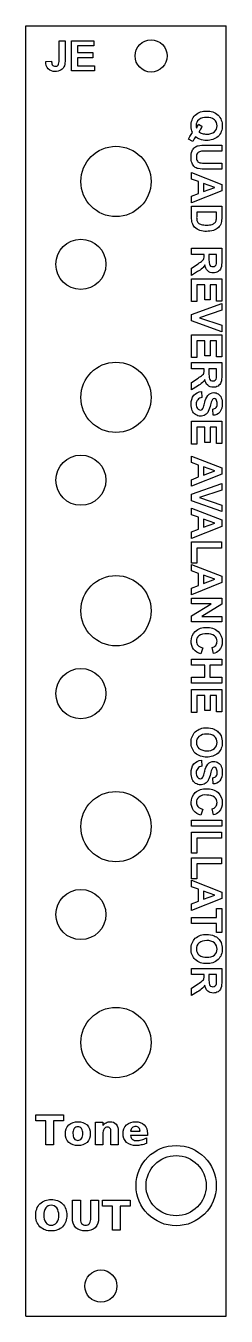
# Model space of a CAD drawing. Header units: millimetres. Extents: x 0 to 20, y 0 to 128.
import ezdxf

# ---------------------------------------------------------------- set-up
doc = ezdxf.new("R2010")
doc.units = ezdxf.units.MM
doc.layers.get('0').update_dxf_attribs({"lineweight": 25, "true_color": 0xffffff})

msp = doc.modelspace()

# ---------------------------------------------------------------- linework, layer by layer
for p, q in [((0, 0), (0, 128.5)), ((0, 128.5), (20, 128.5)), ((20, 0), (20, 128.5)), ((0, 0), (20, 0))]:
    msp.add_line(p, q)
at = {"flags": 128}
for points in [[(3.32, 127), (3.92, 127), (3.92, 125.1, -0.07482), (3.85, 124.53, -0.167227), (3.53, 124.11, -0.152211), (2.92, 123.95, -0.209817), (2.24, 124.2, -0.195816), (2, 124.93), (2.57, 124.99, 0.11807), (2.65, 124.63, 0.281041), (2.95, 124.47, 0.248146), (3.23, 124.58, 0.136271), (3.32, 125.06)], [(16.93, 117.46, 0.069468), (16.68, 116.98), (16.25, 117.2, -0.052765), (16.36, 117.47, -0.009755), (16.63, 117.87, -0.104356), (16.5, 118.52, -0.210924), (16.9, 119.61, -0.198563), (18.05, 120, -0.198694), (19.19, 119.61, -0.211404), (19.6, 118.54, -0.21227), (19.19, 117.48, -0.197895), (18.05, 117.09, -0.088315), (17.37, 117.2, -0.090163)], [(17.27, 117.95, 0.104574), (17.6, 117.77, 0.07274), (18.05, 117.72, 0.184085), (18.83, 117.95, 0.223682), (19.08, 118.55, 0.22364), (18.82, 119.15, 0.184403), (18.05, 119.38, 0.182509), (17.26, 119.15, 0.225628), (17, 118.56, 0.089129), (17.04, 118.32, 0.060025), (17.23, 118.69), (17.58, 118.52, -0.079259)], [(19.55, 116.62), (19.55, 116.01), (17.92, 116.01, 0.037277), (17.42, 115.99, 0.185746), (17.13, 115.81, 0.165329), (17.02, 115.41, 0.169738), (17.12, 115.02, 0.188425), (17.38, 114.86, 0.037849), (17.89, 114.83), (19.55, 114.83), (19.55, 114.23), (17.97, 114.23, -0.047335), (17.21, 114.28, -0.125594), (16.83, 114.46, -0.118985), (16.59, 114.81, -0.095991), (16.5, 115.39, -0.100195), (16.6, 116.04, -0.118449), (16.85, 116.39, -0.114421), (17.19, 116.56, -0.052537), (17.95, 116.62)], [(19.55, 110.54), (19.55, 109.44, -0.066651), (19.49, 108.87, -0.13445), (19.22, 108.41, -0.108888), (18.73, 108.13, -0.081368), (18.02, 108.03, -0.082349), (17.38, 108.12, -0.118801), (16.85, 108.44, -0.116207), (16.61, 108.87, -0.074054), (16.55, 109.4), (16.55, 110.54)], [(19.04, 109.94), (17.05, 109.94), (17.05, 109.49, 0.05583), (17.08, 109.12, 0.124678), (17.21, 108.87, 0.132218), (17.5, 108.72, 0.07098), (18.05, 108.65, 0.075421), (18.58, 108.72, 0.124877), (18.87, 108.89, 0.138766), (19.01, 109.17, 0.045436), (19.04, 109.67)], [(16.55, 106.35), (19.55, 106.35), (19.55, 105.07, -0.081128), (19.47, 104.37, -0.168614), (19.18, 104.03, -0.144877), (18.71, 103.89, -0.191557), (18.15, 104.09, -0.177177), (17.87, 104.69, -0.073018), (17.62, 104.36, -0.043717), (17.13, 104.02), (16.55, 103.65), (16.55, 104.38), (17.2, 104.81, 0.032175), (17.64, 105.13, 0.120475), (17.77, 105.32, 0.077276), (17.8, 105.62), (17.8, 105.74), (16.55, 105.74)], [(18.28, 105.74), (18.28, 105.29, 0.059143), (18.32, 104.75, 0.166993), (18.44, 104.58, 0.152818), (18.67, 104.52, 0.185134), (18.91, 104.6, 0.178538), (19.03, 104.83, 0.021681), (19.04, 105.27), (19.04, 105.74)], [(16.55, 94.96), (19.55, 94.96), (19.55, 93.68, -0.081128), (19.47, 92.98, -0.168614), (19.18, 92.63, -0.144877), (18.71, 92.5, -0.191557), (18.15, 92.7, -0.177177), (17.87, 93.29, -0.073018), (17.62, 92.97, -0.043717), (17.13, 92.62), (16.55, 92.26), (16.55, 92.98), (17.2, 93.42, 0.032175), (17.64, 93.74, 0.120475), (17.77, 93.92, 0.077276), (17.8, 94.23), (17.8, 94.35), (16.55, 94.35)], [(18.28, 94.35), (18.28, 93.9, 0.059143), (18.32, 93.36, 0.166993), (18.44, 93.19, 0.152818), (18.67, 93.13, 0.185134), (18.91, 93.21, 0.178538), (19.03, 93.43, 0.021681), (19.04, 93.88), (19.04, 94.35)], [(17.52, 92.07), (17.58, 91.48, 0.17427), (17.15, 91.27, 0.182212), (17.01, 90.83, 0.174932), (17.13, 90.39, 0.232791), (17.42, 90.24, 0.18111), (17.6, 90.3, 0.129287), (17.73, 90.52, 0.016852), (17.86, 91.01, -0.11471), (18.16, 91.69, -0.223215), (18.76, 91.97, -0.148422), (19.19, 91.84, -0.151603), (19.5, 91.46, -0.100878), (19.6, 90.87, -0.180527), (19.35, 90.02, -0.21743), (18.69, 89.72), (18.66, 90.33, 0.187142), (19, 90.49, 0.167001), (19.1, 90.88, 0.158232), (18.99, 91.29, 0.255393), (18.8, 91.39, 0.232324), (18.62, 91.3, 0.093697), (18.42, 90.74, -0.058805), (18.21, 90.09, -0.136107), (17.9, 89.75, -0.140832), (17.42, 89.63, -0.145566), (16.94, 89.78, -0.156787), (16.61, 90.18, -0.09833), (16.5, 90.84, -0.181308), (16.76, 91.71, -0.192316)], [(17.65, 66.56), (17.47, 65.97, -0.167133), (16.74, 66.42, -0.166857), (16.5, 67.22, -0.215668), (16.91, 68.2, -0.196237), (18.02, 68.59, -0.19392), (19.19, 68.2, -0.216756), (19.6, 67.18, -0.198147), (19.27, 66.29, -0.136006), (18.72, 65.98), (18.58, 66.58, 0.174205), (18.95, 66.8, 0.174953), (19.08, 67.21, 0.228039), (18.84, 67.75, 0.176345), (18.07, 67.96, 0.170901), (17.26, 67.76, 0.231611), (17.02, 67.23, 0.188989), (17.17, 66.81, 0.156172)], [(18.03, 58.59, -0.103503), (18.8, 58.45, -0.08873), (19.21, 58.17, -0.102216), (19.48, 57.79, -0.100811), (19.6, 57.14, -0.210969), (19.19, 56.08, -0.199745), (18.04, 55.68, -0.199063), (16.91, 56.07, -0.211714), (16.5, 57.13, -0.210773), (16.91, 58.19, -0.200009)], [(18.05, 57.97, 0.185802), (17.28, 57.73, 0.223489), (17.02, 57.13, 0.224251), (17.28, 56.54, 0.184076), (18.06, 56.31, 0.183736), (18.83, 56.53, 0.223706), (19.08, 57.13, 0.223599), (18.83, 57.74, 0.184208)], [(17.52, 55.36), (17.58, 54.77, 0.17427), (17.15, 54.55, 0.182212), (17.01, 54.11, 0.174932), (17.13, 53.67, 0.232791), (17.42, 53.52, 0.18111), (17.6, 53.59, 0.129287), (17.73, 53.8, 0.016852), (17.86, 54.29, -0.11471), (18.16, 54.97, -0.223215), (18.76, 55.25, -0.148422), (19.19, 55.12, -0.151603), (19.5, 54.75, -0.100878), (19.6, 54.15, -0.180527), (19.35, 53.3, -0.21743), (18.69, 53), (18.66, 53.61, 0.187142), (19, 53.78, 0.167001), (19.1, 54.16, 0.158232), (18.99, 54.57, 0.255393), (18.8, 54.67, 0.232324), (18.62, 54.58, 0.093697), (18.42, 54.02, -0.058805), (18.21, 53.37, -0.136107), (17.9, 53.04, -0.140832), (17.42, 52.92, -0.145566), (16.94, 53.06, -0.156787), (16.61, 53.47, -0.09833), (16.5, 54.12, -0.181308), (16.76, 54.99, -0.192316)], [(17.65, 50.5), (17.47, 49.91, -0.167133), (16.74, 50.36, -0.166857), (16.5, 51.16, -0.215668), (16.91, 52.14, -0.196237), (18.02, 52.53, -0.19392), (19.19, 52.14, -0.216756), (19.6, 51.12, -0.198147), (19.27, 50.23, -0.136006), (18.72, 49.92), (18.58, 50.52, 0.174205), (18.95, 50.74, 0.174953), (19.08, 51.15, 0.228039), (18.84, 51.69, 0.176345), (18.07, 51.9, 0.170901), (17.26, 51.7, 0.231611), (17.02, 51.16, 0.188989), (17.17, 50.75, 0.156172)], [(18.03, 38.02, -0.103503), (18.8, 37.88, -0.08873), (19.21, 37.61, -0.102216), (19.48, 37.22, -0.100811), (19.6, 36.57, -0.210969), (19.19, 35.51, -0.199745), (18.04, 35.11, -0.199063), (16.91, 35.51, -0.211714), (16.5, 36.56, -0.210773), (16.91, 37.63, -0.200009)], [(18.05, 37.4, 0.185802), (17.28, 37.16, 0.223489), (17.02, 36.56, 0.224251), (17.28, 35.97, 0.184076), (18.06, 35.74, 0.183736), (18.83, 35.96, 0.223706), (19.08, 36.56, 0.223599), (18.83, 37.17, 0.184208)], [(16.55, 34.63), (19.55, 34.63), (19.55, 33.36, -0.081128), (19.47, 32.66, -0.168614), (19.18, 32.31, -0.144877), (18.71, 32.18, -0.191557), (18.15, 32.38, -0.177177), (17.87, 32.97, -0.073018), (17.62, 32.65, -0.043717), (17.13, 32.3), (16.55, 31.94), (16.55, 32.66), (17.2, 33.1, 0.032175), (17.64, 33.42, 0.120475), (17.77, 33.6, 0.077276), (17.8, 33.91), (17.8, 34.03), (16.55, 34.03)], [(18.28, 34.03), (18.28, 33.58, 0.059143), (18.32, 33.04, 0.166993), (18.44, 32.87, 0.152818), (18.67, 32.8, 0.185134), (18.91, 32.89, 0.178538), (19.03, 33.11, 0.021681), (19.04, 33.56), (19.04, 34.03)], [(5.2, 19.36, -0.19857), (6.11, 19.05, -0.211255), (6.44, 18.18, -0.211255), (6.11, 17.31, -0.19857), (5.2, 17, -0.197722), (4.29, 17.31, -0.212173), (3.96, 18.18, -0.212173), (4.29, 19.05, -0.197722)], [(9.22, 18.43), (9.22, 17.06), (8.5, 17.06), (8.5, 17.28), (8.5, 18.11, 0.024785), (8.49, 18.51, 0.103863), (8.44, 18.67, 0.137538), (8.33, 18.78, 0.126381), (8.16, 18.82, 0.251945), (7.81, 18.65, 0.160787), (7.68, 18.17), (7.68, 17.06), (6.96, 17.06), (6.96, 19.31), (7.68, 19.31), (7.68, 18.98, -0.103091), (8.02, 19.27, -0.119995), (8.43, 19.36, -0.229659), (9.02, 19.12, -0.177777)], [(12.14, 18.19), (12.14, 17.98), (10.45, 17.98, 0.205765), (10.64, 17.61, 0.172603), (11.07, 17.48, 0.069111), (11.54, 17.55, 0.056048), (12.03, 17.75), (12.03, 17.2, -0.042855), (11.52, 17.05, -0.047895), (11.01, 17, -0.19141), (10.06, 17.31, -0.217915), (9.72, 18.18, -0.213264), (10.05, 19.05, -0.197096), (10.97, 19.36, -0.206298), (11.82, 19.04, -0.205519)], [(5.2, 18.85, 0.252811), (4.84, 18.68, 0.157789), (4.71, 18.18, 0.157675), (4.84, 17.69, 0.253033), (5.2, 17.51, 0.254351), (5.56, 17.69, 0.156628), (5.69, 18.18, 0.156741), (5.56, 18.68, 0.25413)], [(11.4, 18.43, 0.199038), (11.28, 18.76, 0.213556), (10.96, 18.89, 0.190676), (10.62, 18.77, 0.178245), (10.46, 18.43)], [(2.54, 11.61, -0.206526), (3.68, 11.2, -0.203476), (4.09, 10.06, -0.203539), (3.68, 8.91, -0.206526), (2.54, 8.5, -0.206256), (1.41, 8.91, -0.203902), (1, 10.06, -0.203839), (1.41, 11.2, -0.206256)], [(2.54, 11.05, 0.250507), (1.99, 10.79, 0.161233), (1.8, 10.06, 0.161357), (1.99, 9.32, 0.250507), (2.54, 9.06, 0.250456), (3.09, 9.32, 0.161357), (3.29, 10.06, 0.161233), (3.09, 10.79, 0.250456)], [(4.67, 11.56), (5.45, 11.56), (5.45, 9.76, 0.155941), (5.57, 9.23, 0.242688), (5.96, 9.07, 0.242244), (6.36, 9.23, 0.156213), (6.48, 9.76), (6.48, 11.56), (7.26, 11.56), (7.26, 9.76, -0.205156), (6.94, 8.81, -0.197332), (5.96, 8.5, -0.197331), (4.99, 8.81, -0.205276), (4.67, 9.76)]]:
    msp.add_lwpolyline(points, format="xyb", close=True, dxfattribs=at)
for points in [[(4.57, 124), (4.57, 127), (6.79, 127), (6.79, 126.49), (5.17, 126.49), (5.17, 125.83), (6.68, 125.83), (6.68, 125.32), (5.17, 125.32), (5.17, 124.51), (6.85, 124.51), (6.85, 124)], [(16.55, 110.87), (16.55, 111.53), (17.23, 111.79), (17.23, 112.99), (16.55, 113.24), (16.55, 113.88), (19.55, 112.71), (19.55, 112.07)], [(17.74, 111.99), (18.85, 112.4), (17.74, 112.81)], [(16.55, 103.31), (19.55, 103.31), (19.55, 101.09), (19.04, 101.09), (19.04, 102.71), (18.38, 102.71), (18.38, 101.2), (17.87, 101.2), (17.87, 102.71), (17.05, 102.71), (17.05, 101.03), (16.55, 101.03)], [(16.55, 99.76), (19.55, 100.84), (19.55, 100.18), (17.33, 99.42), (19.55, 98.68), (19.55, 98.04), (16.55, 99.12)], [(16.55, 97.74), (19.55, 97.74), (19.55, 95.52), (19.04, 95.52), (19.04, 97.14), (18.38, 97.14), (18.38, 95.63), (17.87, 95.63), (17.87, 97.14), (17.05, 97.14), (17.05, 95.46), (16.55, 95.46)], [(16.55, 89.13), (19.55, 89.13), (19.55, 86.91), (19.04, 86.91), (19.04, 88.53), (18.38, 88.53), (18.38, 87.02), (17.87, 87.02), (17.87, 88.53), (17.05, 88.53), (17.05, 86.85), (16.55, 86.85)], [(16.55, 82.64), (16.55, 83.3), (17.23, 83.57), (17.23, 84.76), (16.55, 85.01), (16.55, 85.66), (19.55, 84.49), (19.55, 83.85)], [(17.74, 83.76), (18.85, 84.17), (17.74, 84.58)], [(16.55, 81.86), (19.55, 82.93), (19.55, 82.27), (17.33, 81.52), (19.55, 80.78), (19.55, 80.14), (16.55, 81.21)], [(16.55, 77.44), (16.55, 78.1), (17.23, 78.37), (17.23, 79.56), (16.55, 79.81), (16.55, 80.45), (19.55, 79.29), (19.55, 78.65)], [(17.74, 78.56), (18.85, 78.97), (17.74, 79.38)], [(16.55, 77.1), (19.52, 77.1), (19.52, 76.49), (17.05, 76.49), (17.05, 74.98), (16.55, 74.98)], [(16.55, 71.85), (16.55, 72.51), (17.23, 72.77), (17.23, 73.97), (16.55, 74.22), (16.55, 74.86), (19.55, 73.69), (19.55, 73.05)], [(17.74, 72.96), (18.85, 73.38), (17.74, 73.78)], [(16.55, 71.51), (19.55, 71.51), (19.55, 70.92), (17.55, 69.69), (19.55, 69.69), (19.55, 69.13), (16.55, 69.13), (16.55, 69.74), (18.51, 70.95), (16.55, 70.95)], [(16.55, 65.44), (19.55, 65.44), (19.55, 64.84), (18.37, 64.84), (18.37, 63.65), (19.55, 63.65), (19.55, 63.04), (16.55, 63.04), (16.55, 63.65), (17.86, 63.65), (17.86, 64.84), (16.55, 64.84)], [(16.55, 62.41), (19.55, 62.41), (19.55, 60.18), (19.04, 60.18), (19.04, 61.8), (18.38, 61.8), (18.38, 60.3), (17.87, 60.3), (17.87, 61.8), (17.05, 61.8), (17.05, 60.13), (16.55, 60.13)], [(16.55, 49.4), (19.55, 49.4), (19.55, 48.8), (16.55, 48.8)], [(16.55, 48.21), (19.52, 48.21), (19.52, 47.61), (17.05, 47.61), (17.05, 46.1), (16.55, 46.1)], [(16.55, 45.65), (19.52, 45.65), (19.52, 45.05), (17.05, 45.05), (17.05, 43.54), (16.55, 43.54)], [(16.55, 40.4), (16.55, 41.06), (17.23, 41.32), (17.23, 42.52), (16.55, 42.77), (16.55, 43.41), (19.55, 42.24), (19.55, 41.6)], [(17.74, 41.52), (18.85, 41.93), (17.74, 42.34)], [(16.55, 39.71), (19.04, 39.71), (19.04, 40.6), (19.55, 40.6), (19.55, 38.21), (19.04, 38.21), (19.04, 39.1), (16.55, 39.1)], [(1, 20.06), (3.77, 20.06), (3.77, 19.47), (2.77, 19.47), (2.77, 17.06), (2, 17.06), (2, 19.47), (1, 19.47)], [(7.66, 11.56), (10.42, 11.56), (10.42, 10.97), (9.43, 10.97), (9.43, 8.56), (8.65, 8.56), (8.65, 10.97), (7.66, 10.97)]]:
    msp.add_lwpolyline(points, close=True, dxfattribs=at)
for centre, radius in [((12.5, 125.5), 1.6), ((9, 113), 3.5), ((5.5, 104.75), 2.5), ((9, 91.5), 3.5), ((5.5, 83.25), 2.5), ((9, 70.25), 3.5), ((5.5, 62), 2.5), ((9, 48.75), 3.5), ((5.5, 40), 2.5), ((9, 27.25), 3.5), ((15, 13), 4), ((15, 13), 3), ((7.5, 3), 1.6)]:
    msp.add_circle(centre, radius)

doc.saveas('drawing.dxf')
